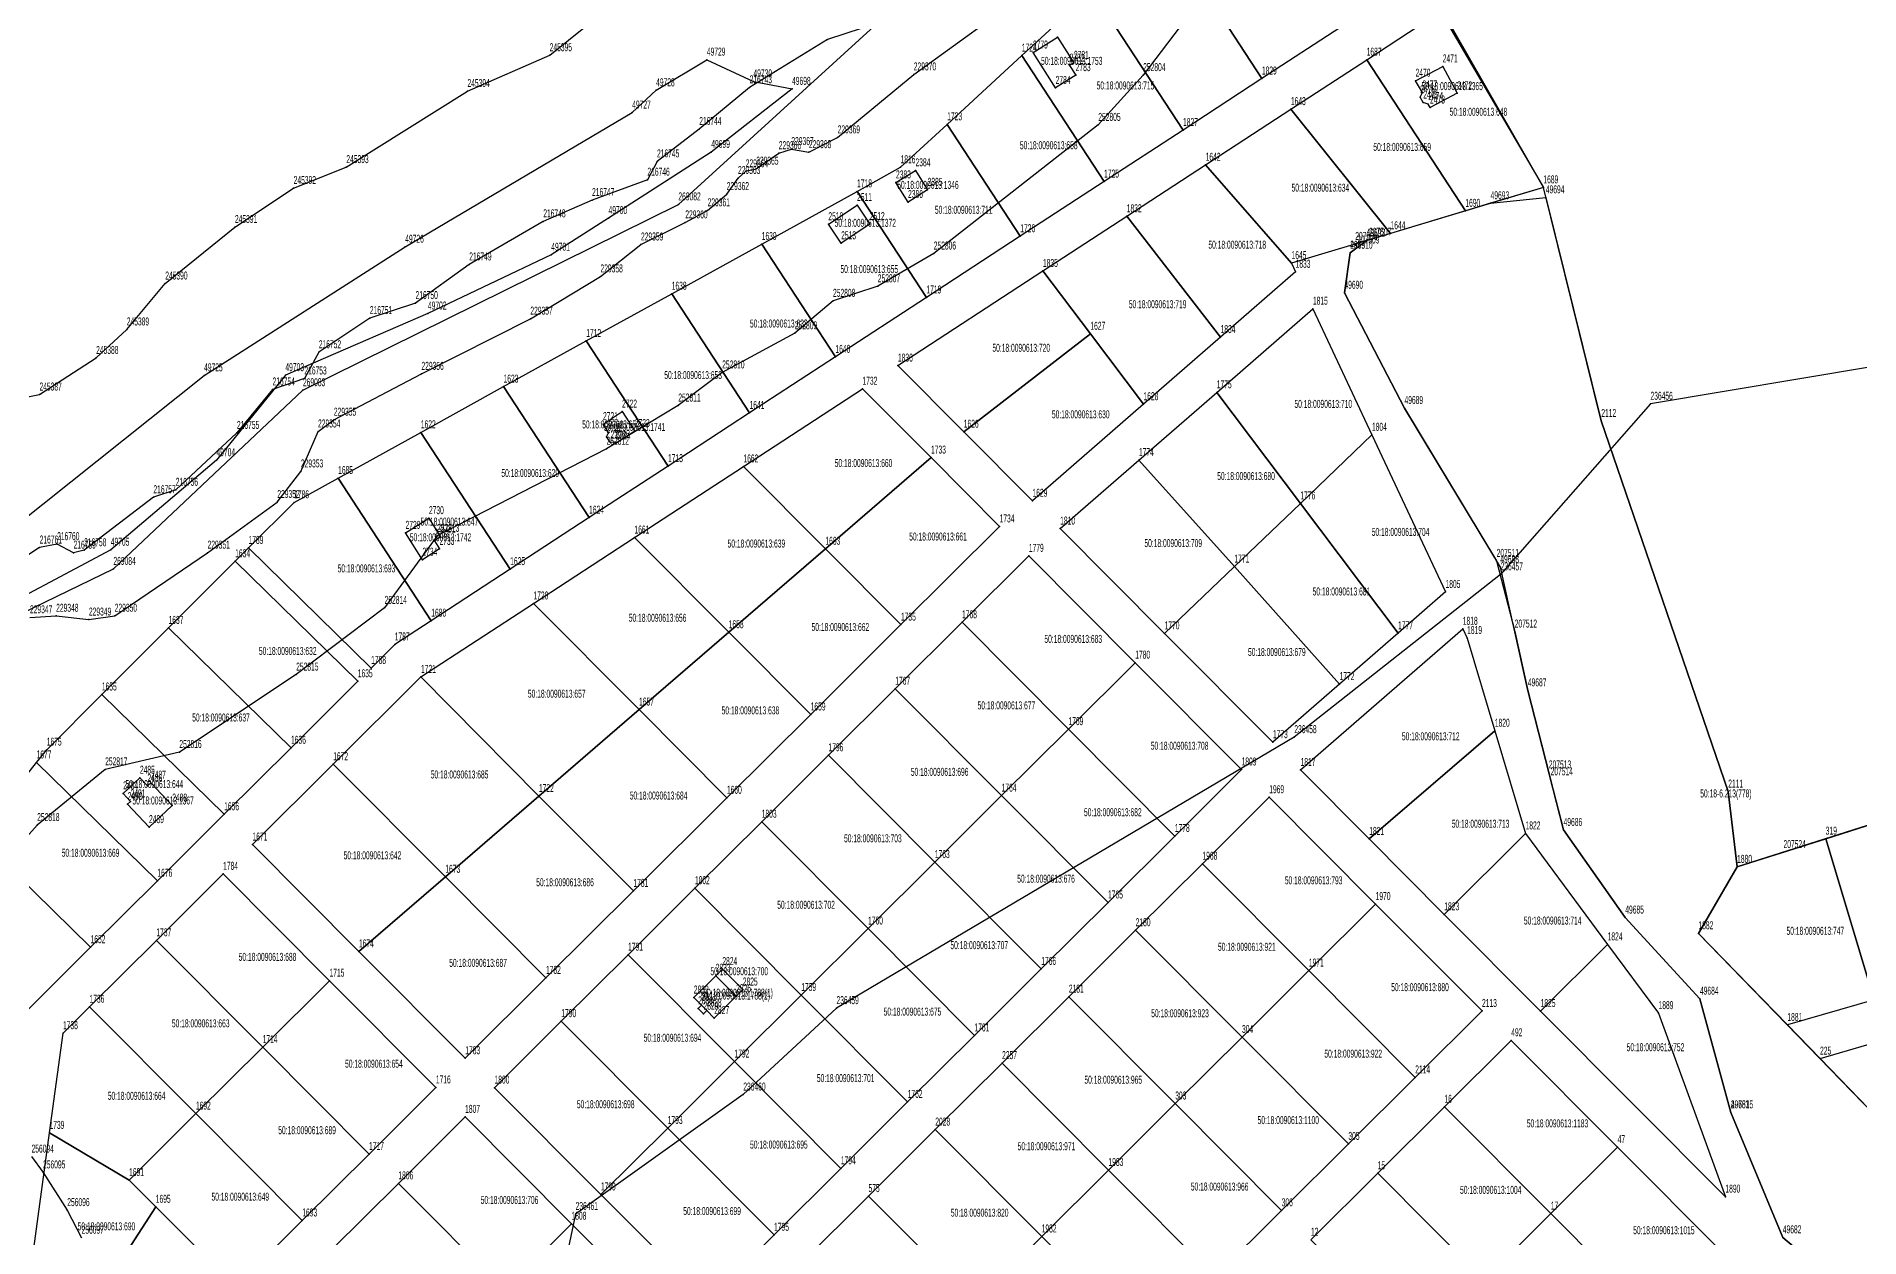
# Model space of a CAD drawing. Extents: x 1277570 to 1279623, y 422293 to 424918.
# Drawn here: x 1277890.3 to 1278373.9, y 424224.6 to 424543.3 of the extents above; entities that cross this region are included whole.
import ezdxf

# ---------------------------------------------------------------- set-up
doc = ezdxf.new("R2010")
doc.units = 0
doc.layers.get('0').update_dxf_attribs({"linetype": 'CONTINUOUS'})

msp = doc.modelspace()

# ---------------------------------------------------------------- linework, layer by layer
at = {"color": 7, "linetype": 'CONTINUOUS'}
for points in [[(1278377.630002, 424455.709999), (1278318.460001, 424445.800002), (1278278.7, 424400.540001), (1278223.980001, 424357.34), (1278102.529999, 424285.44), (1278077.809999, 424262.510001), (1278033.329999, 424230.829999), (1278019.049999, 424163.689998), (1277988.800002, 424105.67), (1277948.47, 424055.79), (1277885.839999, 424010.359999), (1277832.899998, 423988.38), (1277764.310002, 423972.239999), (1277691.700002, 423963.630002), (1277584.91, 423930.579999), (1277652.3, 424887.12)], [(1277756.040001, 423821.06), (1277827.020002, 423909.56), (1277848.929999, 423991.06), (1277846.3, 424058.550001), (1277810.369998, 424126.900001), (1277791.969998, 424121.640001), (1277779.699998, 424198.759999), (1277808.620002, 424251.340002), (1277824.05, 424331.599999), (1277850.389998, 424372.780001), (1277910.719998, 424401.980002), (1277960.999999, 424449.389999), (1278060.589998, 424498.700002), (1278152.519999, 424582.489999), (1278210.87, 424651.840002), (1278316.900001, 424668.479999), (1278486.910001, 424671.120001), (1278649.04, 424609.770001), (1278700.739999, 424613.279998), (1278794.51, 424606.269998), (1278862.869998, 424539.660002), (1278956.639999, 424520.380002)], [(1278234.729998, 424599.820001), (1278290.05, 424503.210001), (1278276.05, 424498.999999), (1278269.349999, 424496.990001), (1278249.5, 424491.03), (1278243.799999, 424489.31), (1278243.120001, 424489.110001), (1278240.139999, 424488.209999), (1278240.650002, 424487.249999), (1278238.820002, 424485.869999), (1278238.810001, 424485.86), (1278237.279998, 424475.249998), (1278253.209998, 424444.680002), (1278277.650002, 424404.1), (1278282.449999, 424385.359999), (1278285.93, 424369.760001), (1278291.499999, 424347.990001), (1278291.969999, 424346.150002), (1278295.410002, 424332.719999), (1278311.780001, 424309.469999), (1278331.589998, 424287.949999), (1278339.77, 424257.789999), (1278353.559998, 424224.629998), (1278368.209998, 424212.210001)], [(1277880.390002, 424446.19), (1277891.110002, 424448.25), (1277906.139998, 424457.959999), (1277914.270002, 424465.520001), (1277924.469999, 424477.700001), (1277942.949998, 424492.699999), (1277958.529999, 424503.05), (1277972.500002, 424508.59), (1278004.640002, 424528.780001), (1278026.449999, 424538.280002), (1278056.24, 424562.310002)], [(1278206.619998, 424562.969999), (1278183.890002, 424533.000002), (1278171.980001, 424519.790001), (1278128.330002, 424485.660001), (1278113.480001, 424476.979998), (1278101.609998, 424473.110002), (1278091.490001, 424464.5), (1278072.209998, 424454.110001), (1278060.570002, 424445.329999), (1278041.539998, 424433.859998), (1277996.560001, 424410.75), (1277982.660002, 424391.64), (1277959.200001, 424373.939999), (1277928.209998, 424353.410002), (1277908.529999, 424348.799999), (1277890.499999, 424334.01), (1277884.829999, 424327.619999)], [(1277874.739998, 424330.919998), (1277890.34, 424350.629998), (1277893.039998, 424354.030001), (1277907.660001, 424368.66), (1277925.350002, 424386.329998), (1277943.029998, 424404.01), (1277946.56, 424407.55), (1277958.660001, 424419.65), (1277970.329999, 424426.100002), (1277992.270002, 424438.23), (1278014.21, 424450.349999), (1278036.149998, 424462.469998), (1278058.820001, 424474.999998), (1278082.7, 424488.199999), (1278107.990002, 424502.170001), (1278119.530002, 424508.550002), (1278131.900002, 424519.950002), (1278151.699999, 424538.179998), (1278170.350002, 424555.349999)], [(1277888.59, 424389.14), (1277895.529999, 424389.550001), (1277904.219998, 424388.54), (1277911.070002, 424389.560001), (1277935.690002, 424406.300002), (1277954.199998, 424419.74), (1277960.46, 424427.850001), (1277964.999998, 424438.450002), (1277969.200002, 424441.570002), (1277992.430001, 424453.739998), (1278021.319998, 424468.380001), (1278039.93, 424479.590002), (1278050.670001, 424488.060002), (1278062.419998, 424493.929998), (1278068.340001, 424497.119998), (1278073.399998, 424501.439998), (1278076.410002, 424505.710001), (1278078.459999, 424507.489998), (1278081.23, 424508.179998), (1278087.229998, 424512.29), (1278090.56, 424513.380002), (1278095.209999, 424512.56), (1278102.84, 424516.479998), (1278123.039999, 424533.190001), (1278144.060001, 424548.43)], [(1277888.59, 424389.14), (1277895.529999, 424389.550001), (1277904.219998, 424388.54), (1277911.070002, 424389.560001), (1277935.690002, 424406.300002), (1277954.199998, 424419.74), (1277960.46, 424427.850001), (1277964.999998, 424438.450002), (1277969.200002, 424441.570002), (1277992.430001, 424453.739998), (1278021.319998, 424468.380001), (1278039.93, 424479.590002), (1278050.670001, 424488.060002), (1278062.419998, 424493.929998), (1278068.340001, 424497.119998), (1278073.399998, 424501.439998), (1278076.410002, 424505.710001), (1278078.459999, 424507.489998), (1278081.23, 424508.179998), (1278087.229998, 424512.29), (1278090.56, 424513.380002), (1278095.209999, 424512.56), (1278102.84, 424516.479998), (1278123.039999, 424533.190001), (1278144.060001, 424548.43)], [(1278109.309999, 424545.470001), (1278100.159999, 424542.440001), (1278079.49, 424529.76), (1278066.11, 424518.709999), (1278054.919998, 424510.110001), (1278052.38, 424505.260002), (1278037.690002, 424499.869999), (1278024.750001, 424494.200002), (1278005.109998, 424482.769998), (1277990.86, 424472.510002), (1277978.739998, 424468.530002), (1277965.209999, 424459.470001), (1277961.38, 424452.509999), (1277952.929998, 424449.589998), (1277943.480002, 424438.069999), (1277927.250001, 424422.969998), (1277921.329998, 424421.000002), (1277902.939998, 424406.94), (1277900.14, 424406.300002), (1277895.789998, 424408.550002), (1277891.149999, 424407.659999), (1277884.089999, 424403.089998)], [(1278109.309999, 424545.470001), (1278100.159999, 424542.440001), (1278079.49, 424529.76), (1278066.11, 424518.709999), (1278054.919998, 424510.110001), (1278052.38, 424505.260002), (1278037.690002, 424499.869999), (1278024.750001, 424494.200002), (1278005.109998, 424482.769998), (1277990.86, 424472.510002), (1277978.739998, 424468.530002), (1277965.209999, 424459.470001), (1277961.38, 424452.509999), (1277952.929998, 424449.589998), (1277943.480002, 424438.069999), (1277927.250001, 424422.969998), (1277921.329998, 424421.000002), (1277902.939998, 424406.94), (1277900.14, 424406.300002), (1277895.789998, 424408.550002), (1277891.149999, 424407.659999), (1277884.089999, 424403.089998)], [(1277856.519998, 424390.940001), (1277934.770002, 424453.340001), (1277988.130001, 424487.460002), (1278048.339999, 424523.070002), (1278054.68, 424528.989999), (1278068.14, 424537.11), (1278080.5, 424531.349998), (1278090.74, 424529.349999), (1278069.32, 424512.610002), (1278042.060001, 424495.080001), (1278026.870001, 424485.34), (1277994.15, 424469.740002), (1277956.34, 424453.389998), (1277938.060001, 424430.819999), (1277910.03, 424407.059998), (1277873.410001, 424387.58)], [(1278375.950001, 424210.009998), (1278368.219999, 424212.200002), (1278353.559998, 424224.629998), (1278339.77, 424257.799999), (1278331.589998, 424287.949999), (1278311.780001, 424309.469999), (1278295.410002, 424332.719999), (1278285.93, 424369.760001), (1278278.630001, 424402.479998), (1278253.209998, 424444.680002), (1278237.279998, 424475.249998), (1278238.810001, 424485.86), (1278243.120001, 424489.110001), (1278276.05, 424498.999999), (1278290.7, 424500.569999), (1278305.419999, 424441.240001), (1278339.080002, 424342.91), (1278341.440001, 424322.930001), (1278331.180001, 424305.290001), (1278401.03, 424233.300001)], [(1278381.319999, 424253.62), (1278363.439998, 424272.049999), (1278354.769999, 424280.979998), (1278331.180001, 424305.290001), (1278341.440001, 424322.930001), (1278353.749998, 424326.849999), (1278436.419998, 424353.160002)], [(1277889.000002, 424246.049998), (1277892.049999, 424241.850001), (1277898.48, 424231.85), (1277902.280002, 424224.51)]]:
    msp.add_lwpolyline(points, dxfattribs=at)
for points in [[(1278217.310002, 424630.240002), (1278459.419999, 424646.09), (1278495.090002, 424652.710002), (1278557.289999, 424634.169999), (1278569.179999, 424579.909998), (1278540.079999, 424569), (1278495.13, 424567.680001), (1278489.159999, 424516.739998), (1278565.220002, 424487.300001), (1278646.220001, 424419.919999), (1278341.440001, 424322.930001), (1278339.080002, 424342.91), (1278305.419999, 424441.240001), (1278290.05, 424503.210001)], [(1278199.97, 424582.64), (1278209.22, 424587.269998), (1278236.32, 424545.759999), (1278215.380001, 424532.099999), (1278188.99, 424572.53)], [(1278170.350002, 424555.349999), (1278188.99, 424572.520001), (1278215.380001, 424532.099999), (1278194.449999, 424518.43)], [(1278151.699999, 424538.179998), (1278170.350002, 424555.349999), (1278194.449999, 424518.43), (1278173.52, 424504.760001)], [(1278243.169999, 424537.1), (1278262.800001, 424549.919999), (1278290.05, 424503.210001), (1278269.349999, 424496.990001)], [(1278154.66, 424538.990001), (1278161.119998, 424543.120002), (1278165.519999, 424536.249999), (1278164.380001, 424535.520001), (1278165.989999, 424533.000002), (1278160.669999, 424529.599999)], [(1278131.900002, 424519.950002), (1278151.699999, 424538.179998), (1278173.52, 424504.760001), (1278151.290001, 424490.26)], [(1278223.070001, 424523.979999), (1278243.169999, 424537.1), (1278269.349999, 424496.990001), (1278249.5, 424491.03)], [(1278256.139998, 424531.519998), (1278263.350001, 424535.309999), (1278267.210002, 424528.180001), (1278259.989998, 424524.4), (1278259.500001, 424525.320002), (1278258.19, 424525.719999), (1278257.37, 424527.120002), (1278257.950001, 424528.420002)], [(1278200.460002, 424509.219998), (1278223.070001, 424523.979999), (1278249.5, 424491.03), (1278223.240001, 424483.130002)], [(1278119.530002, 424508.550002), (1278131.900002, 424519.950002), (1278151.290001, 424490.26), (1278126.390001, 424474.000001), (1278107.990002, 424502.170001)], [(1278179.529999, 424495.549999), (1278200.460002, 424509.219998), (1278223.240001, 424483.130002), (1278224.32, 424480.820001), (1278204.419998, 424463.489999)], [(1278118.31, 424504.529999), (1278123.489998, 424507.739999), (1278126.709999, 424502.559998), (1278121.520001, 424499.34)], [(1278082.7, 424488.199999), (1278107.990002, 424502.170001), (1278126.390001, 424474.000001), (1278102.249998, 424458.250002)], [(1278100.380001, 424493.440001), (1278107.980001, 424498.540001), (1278111.370001, 424493.489998), (1278103.770001, 424488.389998)], [(1278157.3, 424481.039998), (1278179.529999, 424495.549999), (1278204.419998, 424463.489999), (1278183.970001, 424445.689999), (1278169.880002, 424464.359998)], [(1278058.820001, 424474.999998), (1278082.7, 424488.199999), (1278102.249998, 424458.250002), (1278079.469999, 424443.369998)], [(1278118.829999, 424455.930001), (1278157.3, 424481.039998), (1278169.880002, 424464.359998), (1278136.290002, 424438.390001)], [(1278036.149998, 424462.469998), (1278058.820001, 424474.999998), (1278079.469999, 424443.369998), (1278057.839998, 424429.25)], [(1278203.409998, 424448.840001), (1278228.91, 424471.030002), (1278244.580001, 424437.569998), (1278225.579999, 424419.370001)], [(1278014.21, 424450.349999), (1278036.149998, 424462.469998), (1278057.839998, 424429.25), (1278036.899999, 424415.59)], [(1278136.290002, 424438.390001), (1278169.880002, 424464.359998), (1278183.970001, 424445.689999), (1278154.529998, 424420.070001)], [(1277992.270002, 424438.23), (1278014.21, 424450.349999), (1278036.899999, 424415.59), (1278015.970001, 424401.920001)], [(1278077.850001, 424429.169999), (1278109.42, 424449.790001), (1278127.609998, 424431.519998), (1278099.589998, 424407.329998)], [(1278182.75, 424430.860001), (1278203.409998, 424448.840001), (1278225.579999, 424419.370001), (1278208.070002, 424402.590002)], [(1278040.600001, 424440.409999), (1278045.659998, 424443.720002), (1278049.020001, 424438.58), (1278043.96, 424435.270001), (1278043.749998, 424435.600002), (1278042.569999, 424435.520002), (1278041.539998, 424437.080002), (1278042.089998, 424438.130001)], [(1277970.329999, 424426.100002), (1277992.270002, 424438.23), (1278015.970001, 424401.920001), (1277995.039998, 424388.250001)], [(1278225.579999, 424419.370001), (1278244.580001, 424437.569998), (1278264.090002, 424395.870001), (1278251.51, 424384.919999)], [(1278099.589998, 424407.329998), (1278127.609998, 424431.519998), (1278145.800001, 424413.25), (1278119.630002, 424387.200002)], [(1278048.940002, 424410.31), (1278077.850001, 424429.169999), (1278099.589998, 424407.329998), (1278073.940002, 424385.189999)], [(1278161.869999, 424412.689998), (1278182.75, 424430.860001), (1278208.070002, 424402.590002), (1278189.570002, 424384.870002)], [(1277958.660001, 424419.65), (1277970.329999, 424426.100002), (1277995.039998, 424388.250001), (1277985.349999, 424381.930002), (1277979.090002, 424375.699998), (1277946.56, 424407.55)], [(1278208.070002, 424402.590002), (1278225.579999, 424419.370001), (1278251.51, 424384.919999), (1278235.990002, 424371.42)], [(1277988.21, 424411.539999), (1277994.419999, 424415.449998), (1277997.519999, 424410.529998), (1277995.850002, 424409.469999), (1277997.220002, 424407.29), (1277992.69, 424404.43)], [(1278022.139998, 424392.809998), (1278048.940002, 424410.31), (1278073.940002, 424385.189999), (1278050.159998, 424364.660001)], [(1278073.940002, 424385.189999), (1278099.589998, 424407.329998), (1278119.630002, 424387.200002), (1278095.679999, 424363.360001)], [(1277943.029998, 424404.01), (1277975.539998, 424372.170002), (1277957.830001, 424354.530002), (1277925.350002, 424386.329998)], [(1278135.839998, 424387.820001), (1278153.56, 424405.450001), (1278181.780001, 424377.110001), (1278164.059999, 424359.470002)], [(1278189.570002, 424384.870002), (1278208.070002, 424402.590002), (1278235.990002, 424371.42), (1278218.300001, 424356.010002)], [(1277992.309999, 424373.339999), (1278022.139998, 424392.809998), (1278050.159998, 424364.660001), (1278023.599998, 424341.719999)], [(1278118.12, 424370.180002), (1278135.839998, 424387.820001), (1278164.059999, 424359.470002), (1278146.340001, 424341.830002)], [(1277907.660001, 424368.66), (1277925.350002, 424386.329998), (1277957.830001, 424354.530002), (1277940.109998, 424336.889998)], [(1278050.159998, 424364.660001), (1278073.940002, 424385.189999), (1278095.679999, 424363.360001), (1278073.470001, 424341.250001)], [(1278225.640002, 424348.639998), (1278268.670002, 424386.090001), (1278269.82, 424383.639998), (1278277.170001, 424359.050001), (1278243.860002, 424330.340002)], [(1277969.029998, 424350.16), (1277992.309999, 424373.339999), (1278023.599998, 424341.719999), (1277998.770002, 424320.289998)], [(1278164.059999, 424359.470002), (1278181.780001, 424377.110001), (1278209.999998, 424348.760001), (1278192.28, 424331.120002)], [(1277893.039998, 424354.030001), (1277907.660001, 424368.66), (1277940.109998, 424336.889998), (1277922.39, 424319.249999), (1277890.34, 424350.629998)], [(1278100.400002, 424352.539998), (1278118.12, 424370.180002), (1278146.340001, 424341.830002), (1278128.619998, 424324.189998)], [(1278023.599998, 424341.719999), (1278050.159998, 424364.660001), (1278073.470001, 424341.250001), (1278048.660001, 424316.55)], [(1278146.340001, 424341.830002), (1278164.059999, 424359.470002), (1278192.28, 424331.120002), (1278174.560002, 424313.480002)], [(1278243.860002, 424330.340002), (1278277.170001, 424359.050001), (1278285.320001, 424331.789998), (1278263.769999, 424310.33)], [(1277890.34, 424350.629998), (1277922.39, 424319.249999), (1277904.669998, 424301.609999), (1277874.739998, 424330.919998)], [(1277947.619998, 424328.839999), (1277969.029998, 424350.16), (1277998.770002, 424320.289998), (1277975.84, 424300.499998)], [(1278082.69, 424334.899998), (1278100.400002, 424352.539998), (1278128.619998, 424324.189998), (1278110.910001, 424306.559998)], [(1277913.31, 424342.440002), (1277917.750002, 424346.580002), (1277919.740001, 424344.399999), (1277920.680002, 424345.259999), (1277926.32, 424339.18), (1277920.159999, 424333.470001), (1277914.489999, 424339.580002), (1277915.270002, 424340.31)], [(1277998.770002, 424320.289998), (1278023.599998, 424341.719999), (1278048.660001, 424316.55), (1278025.47, 424293.47)], [(1278128.619998, 424324.189998), (1278146.340001, 424341.830002), (1278174.560002, 424313.480002), (1278156.85, 424295.850002)], [(1278199.61, 424323.759998), (1278217.329998, 424341.400002), (1278245.549999, 424313.050002), (1278227.830001, 424295.409998)], [(1278064.970002, 424317.269998), (1278082.69, 424334.899998), (1278110.910001, 424306.559998), (1278093.189998, 424288.919998)], [(1278364.95, 424330.409998), (1278388.770001, 424337.989999), (1278401.84, 424294.68), (1278377.829999, 424287.689999)], [(1277874.739998, 424330.919998), (1277904.669998, 424301.609999), (1277886.95, 424283.97), (1277852.820001, 424303.23)], [(1278263.769999, 424310.33), (1278285.320001, 424331.789998), (1278307.100001, 424302.360001), (1278289.32, 424284.669999)], [(1278341.440001, 424322.930001), (1278364.95, 424330.409998), (1278377.829999, 424287.689999), (1278354.769999, 424280.979998), (1278331.180001, 424305.290001)], [(1277922.11, 424303.439998), (1277939.820002, 424321.079998), (1277968.039999, 424292.729998), (1277950.320001, 424275.099998)], [(1277975.84, 424300.499998), (1277998.770002, 424320.289998), (1278025.47, 424293.47), (1278004.060001, 424272.149998)], [(1278110.910001, 424306.559998), (1278128.619998, 424324.189998), (1278156.85, 424295.850002), (1278139.130002, 424278.209998)], [(1278181.889998, 424306.119998), (1278199.61, 424323.759998), (1278227.830001, 424295.409998), (1278210.109999, 424277.779998)], [(1278047.25, 424299.629999), (1278064.970002, 424317.269998), (1278093.189998, 424288.919998), (1278075.470001, 424271.279999)], [(1278227.830001, 424295.409998), (1278245.549999, 424313.050002), (1278273.77, 424284.700002), (1278256.049998, 424267.059998)], [(1278093.189998, 424288.919998), (1278110.910001, 424306.559998), (1278139.130002, 424278.209998), (1278121.41, 424260.569998)], [(1278164.17, 424288.489998), (1278181.889998, 424306.119998), (1278210.109999, 424277.779998), (1278192.390001, 424260.139998)], [(1277904.380002, 424285.809998), (1277922.11, 424303.439998), (1277950.320001, 424275.099998), (1277932.609999, 424257.459998)], [(1278289.32, 424284.669999), (1278307.100001, 424302.360001), (1278320.599998, 424284.120001), (1278338.340002, 424235.429998)], [(1278029.530002, 424281.989999), (1278047.25, 424299.629999), (1278075.470001, 424271.279999), (1278057.759999, 424253.639999)], [(1277950.320001, 424275.099998), (1277968.039999, 424292.729998), (1277996.26, 424264.390002), (1277978.540002, 424246.749998)], [(1278072.25, 424295.81), (1278077.680001, 424290.379999), (1278075.92, 424288.62), (1278070.119999, 424282.810002), (1278068.109999, 424284.82), (1278067.260002, 424283.979999), (1278065.85, 424285.390002), (1278066.690001, 424286.229999), (1278064.680001, 424288.250002), (1278070.479998, 424294.050001)], [(1278075.92, 424288.62), (1278070.119999, 424282.810002), (1278068.109999, 424284.82), (1278066.690001, 424286.229999), (1278064.680001, 424288.250002), (1278070.479998, 424294.050001)], [(1278210.109999, 424277.779998), (1278227.830001, 424295.409998), (1278256.049998, 424267.059998), (1278238.33, 424249.419998)], [(1278075.470001, 424271.279999), (1278093.189998, 424288.919998), (1278121.41, 424260.569998), (1278103.690002, 424242.929999)], [(1278146.459998, 424270.849999), (1278164.17, 424288.489998), (1278192.390001, 424260.139998), (1278174.679999, 424242.499999)], [(1277897.349998, 424278.799999), (1277904.380002, 424285.809998), (1277932.609999, 424257.459998), (1277914.890001, 424239.819999), (1277893.760002, 424252.339999)], [(1278029.530002, 424281.989999), (1278057.759999, 424253.639999), (1278040.040001, 424236.009999), (1278011.82, 424264.35)], [(1278363.439998, 424272.049999), (1278401.220001, 424283.150002), (1278411.65, 424248.580002), (1278391.810002, 424242.810001)], [(1278192.390001, 424260.139998), (1278210.109999, 424277.779998), (1278238.33, 424249.419998), (1278220.619998, 424231.789998)], [(1278263.810001, 424259.269999), (1278281.529999, 424276.909998), (1278309.75, 424248.559998), (1278292.029998, 424230.919999)], [(1277932.609999, 424257.459998), (1277950.320001, 424275.099998), (1277978.540002, 424246.749998), (1277960.83, 424229.109998)], [(1278057.759999, 424253.639999), (1278075.470001, 424271.279999), (1278103.690002, 424242.929999), (1278085.98, 424225.299999)], [(1278128.74, 424253.209999), (1278146.459998, 424270.849999), (1278174.679999, 424242.499999), (1278156.960001, 424224.859999)], [(1277914.890001, 424239.819999), (1277932.609999, 424257.459998), (1277960.83, 424229.109998), (1277943.110002, 424211.469999), (1277921.950001, 424232.729999)], [(1278174.679999, 424242.499999), (1278192.390001, 424260.139998), (1278220.619998, 424231.789998), (1278202.9, 424214.149999)], [(1278246.089999, 424241.629999), (1278263.810001, 424259.269999), (1278292.029998, 424230.919999), (1278274.32, 424213.279999)], [(1277893.760002, 424252.339999), (1277914.890001, 424239.819999), (1277921.950001, 424232.729999), (1277900.68, 424199.719999), (1277888.209999, 424211.28)], [(1277986.310001, 424238.949999), (1278004.019999, 424256.589999), (1278032.24, 424228.239999), (1278014.529998, 424210.599999)], [(1278040.040001, 424236.009999), (1278057.759999, 424253.639999), (1278085.98, 424225.299999), (1278068.260002, 424207.659999)], [(1278111.020002, 424235.57), (1278128.74, 424253.209999), (1278156.960001, 424224.859999), (1278139.239998, 424207.22)], [(1278292.029998, 424230.919999), (1278309.75, 424248.559998), (1278337.970001, 424220.209998), (1278320.249999, 424202.569999)], [(1277968.589999, 424221.31), (1277986.310001, 424238.949999), (1278014.529998, 424210.599999), (1277996.81, 424192.969999)], [(1278156.960001, 424224.859999), (1278174.679999, 424242.499999), (1278202.9, 424214.149999), (1278185.180002, 424196.509999)], [(1278228.380001, 424223.99), (1278246.089999, 424241.629999), (1278274.32, 424213.279999), (1278256.590002, 424195.649999)], [(1278103.809998, 424171.95), (1278075.590002, 424200.290001), (1278093.299999, 424217.93), (1278111.020002, 424235.57), (1278139.239998, 424207.22), (1278121.530001, 424189.58)], [(1277921.950001, 424232.729999), (1277943.110002, 424211.469999), (1277916.53, 424185.019999), (1277900.68, 424199.719999)], [(1278014.529998, 424210.599999), (1278032.24, 424228.239999), (1278060.460001, 424199.889999), (1278042.749999, 424182.259999)], [(1278274.32, 424213.279999), (1278292.029998, 424230.919999), (1278320.249999, 424202.569999), (1278302.540002, 424184.939999)], [(1278139.239998, 424207.22), (1278156.960001, 424224.859999), (1278185.180002, 424196.509999), (1278167.46, 424178.87)]]:
    msp.add_lwpolyline(points, close=True, dxfattribs=at)
at = {"color": 7}
for p in [(1278161.119998, 424543.120002), (1278026.449999, 424538.280002), (1278100.159999, 424542.440001), (1278151.699999, 424538.179998), (1278154.66, 424538.990001), (1278068.14, 424537.11), (1278123.039999, 424533.190001), (1278164.380001, 424535.520001), (1278165.519999, 424536.249999), (1278165.989999, 424533.000002), (1278183.890002, 424533.000002), (1278243.169999, 424537.1), (1278263.350001, 424535.309999), (1278004.640002, 424528.780001), (1278054.68, 424528.989999), (1278079.49, 424529.76), (1278080.5, 424531.349998), (1278090.74, 424529.349999), (1278160.669999, 424529.599999), (1278215.380001, 424532.099999), (1278256.139998, 424531.519998), (1278257.950001, 424528.420002), (1278267.210002, 424528.180001), (1278223.070001, 424523.979999), (1278257.37, 424527.120002), (1278258.19, 424525.719999), (1278259.500001, 424525.320002), (1278259.989998, 424524.4), (1278048.339999, 424523.070002), (1278066.11, 424518.709999), (1278131.900002, 424519.950002), (1278171.980001, 424519.790001), (1278194.449999, 424518.43), (1278102.84, 424516.479998), (1278054.919998, 424510.110001), (1278069.32, 424512.610002), (1278087.229998, 424512.29), (1278090.56, 424513.380002), (1278095.209999, 424512.56), (1278200.460002, 424509.219998), (1277972.500002, 424508.59), (1278052.38, 424505.260002), (1278076.410002, 424505.710001), (1278078.459999, 424507.489998), (1278081.23, 424508.179998), (1278118.31, 424504.529999), (1278119.530002, 424508.550002), (1278123.489998, 424507.739999), (1278173.52, 424504.760001), (1277958.529999, 424503.05), (1278037.690002, 424499.869999), (1278073.399998, 424501.439998), (1278107.990002, 424502.170001), (1278121.520001, 424499.34), (1278126.709999, 424502.559998), (1278276.05, 424498.999999), (1278290.05, 424503.210001), (1278290.7, 424500.569999), (1278024.750001, 424494.200002), (1278042.060001, 424495.080001), (1278060.589998, 424498.700002), (1278068.340001, 424497.119998), (1278107.980001, 424498.540001), (1278179.529999, 424495.549999), (1278269.349999, 424496.990001), (1277942.949998, 424492.699999), (1278062.419998, 424493.929998), (1278100.380001, 424493.440001), (1278111.370001, 424493.489998), (1278151.290001, 424490.26), (1278243.799999, 424489.31), (1278249.5, 424491.03), (1277988.130001, 424487.460002), (1278026.870001, 424485.34), (1278050.670001, 424488.060002), (1278082.7, 424488.199999), (1278103.770001, 424488.389998), (1278128.330002, 424485.660001), (1278238.810001, 424485.86), (1278238.820002, 424485.869999), (1278240.139999, 424488.209999), (1278240.650002, 424487.249999), (1278243.120001, 424489.110001), (1278005.109998, 424482.769998), (1278157.3, 424481.039998), (1278223.240001, 424483.130002), (1278224.32, 424480.820001), (1277924.469999, 424477.700001), (1278039.93, 424479.590002), (1278058.820001, 424474.999998), (1278113.480001, 424476.979998), (1278237.279998, 424475.249998), (1277990.86, 424472.510002), (1278101.609998, 424473.110002), (1278126.390001, 424474.000001), (1278228.91, 424471.030002), (1277914.270002, 424465.520001), (1277978.739998, 424468.530002), (1277994.15, 424469.740002), (1278021.319998, 424468.380001), (1278036.149998, 424462.469998), (1278091.490001, 424464.5), (1278169.880002, 424464.359998), (1278204.419998, 424463.489999), (1277906.139998, 424457.959999), (1277965.209999, 424459.470001), (1278102.249998, 424458.250002), (1278118.829999, 424455.930001), (1277934.770002, 424453.340001), (1277956.34, 424453.389998), (1277961.38, 424452.509999), (1277992.430001, 424453.739998), (1278072.209998, 424454.110001), (1277891.110002, 424448.25), (1277952.929998, 424449.589998), (1277960.999999, 424449.389999), (1278014.21, 424450.349999), (1278109.42, 424449.790001), (1278203.409998, 424448.840001), (1278318.460001, 424445.800002), (1277969.200002, 424441.570002), (1278045.659998, 424443.720002), (1278060.570002, 424445.329999), (1278079.469999, 424443.369998), (1278183.970001, 424445.689999), (1278253.209998, 424444.680002), (1278305.419999, 424441.240001), (1277943.480002, 424438.069999), (1277964.999998, 424438.450002), (1277992.270002, 424438.23), (1278040.600001, 424440.409999), (1278041.539998, 424437.080002), (1278042.089998, 424438.130001), (1278049.020001, 424438.58), (1278136.290002, 424438.390001), (1278244.580001, 424437.569998), (1278041.539998, 424433.859998), (1278042.569999, 424435.520002), (1278043.749998, 424435.600002), (1278043.96, 424435.270001), (1278127.609998, 424431.519998), (1277938.060001, 424430.819999), (1277960.46, 424427.850001), (1278057.839998, 424429.25), (1278077.850001, 424429.169999), (1278182.75, 424430.860001), (1277927.250001, 424422.969998), (1277970.329999, 424426.100002), (1277921.329998, 424421.000002), (1277954.199998, 424419.74), (1277958.660001, 424419.65), (1278154.529998, 424420.070001), (1278225.579999, 424419.370001), (1277994.419999, 424415.449998), (1278036.899999, 424415.59), (1278145.800001, 424413.25), (1278161.869999, 424412.689998), (1277891.149999, 424407.659999), (1277895.789998, 424408.550002), (1277946.56, 424407.55), (1277988.21, 424411.539999), (1277995.850002, 424409.469999), (1277996.560001, 424410.75), (1277997.220002, 424407.29), (1277997.519999, 424410.529998), (1278048.940002, 424410.31), (1278099.589998, 424407.329998), (1277900.14, 424406.300002), (1277902.939998, 424406.94), (1277910.03, 424407.059998), (1277935.690002, 424406.300002), (1277943.029998, 424404.01), (1277992.69, 424404.43), (1278153.56, 424405.450001), (1278208.070002, 424402.590002), (1278277.650002, 424404.1), (1278278.630001, 424402.479998), (1277910.719998, 424401.980002), (1278015.970001, 424401.920001), (1278278.7, 424400.540001), (1278022.139998, 424392.809998), (1278264.090002, 424395.870001), (1277895.529999, 424389.550001), (1277904.219998, 424388.54), (1277911.070002, 424389.560001), (1277982.660002, 424391.64), (1277995.039998, 424388.250001), (1278135.839998, 424387.820001), (1277925.350002, 424386.329998), (1278073.940002, 424385.189999), (1278119.630002, 424387.200002), (1278189.570002, 424384.870002), (1278251.51, 424384.919999), (1278268.670002, 424386.090001), (1278269.82, 424383.639998), (1278282.449999, 424385.359999), (1277985.349999, 424381.930002), (1277959.200001, 424373.939999), (1277979.090002, 424375.699998), (1277992.309999, 424373.339999), (1278181.780001, 424377.110001), (1277907.660001, 424368.66), (1277975.539998, 424372.170002), (1278118.12, 424370.180002), (1278235.990002, 424371.42), (1278285.93, 424369.760001), (1278050.159998, 424364.660001), (1278095.679999, 424363.360001), (1278164.059999, 424359.470002), (1278277.170001, 424359.050001), (1277893.039998, 424354.030001), (1277957.830001, 424354.530002), (1278218.300001, 424356.010002), (1278223.980001, 424357.34), (1277890.34, 424350.629998), (1277928.209998, 424353.410002), (1277969.029998, 424350.16), (1278100.400002, 424352.539998), (1277908.529999, 424348.799999), (1277917.750002, 424346.580002), (1277919.740001, 424344.399999), (1277920.680002, 424345.259999), (1278209.999998, 424348.760001), (1278225.640002, 424348.639998), (1278291.499999, 424347.990001), (1278291.969999, 424346.150002), (1277913.31, 424342.440002), (1277914.489999, 424339.580002), (1277915.270002, 424340.31), (1278023.599998, 424341.719999), (1278073.470001, 424341.250001), (1278146.340001, 424341.830002), (1278217.329998, 424341.400002), (1278339.080002, 424342.91), (1277926.32, 424339.18), (1277940.109998, 424336.889998), (1278082.69, 424334.899998), (1277890.499999, 424334.01), (1277920.159999, 424333.470001), (1278192.28, 424331.120002), (1278243.860002, 424330.340002), (1278285.320001, 424331.789998), (1278295.410002, 424332.719999), (1278364.95, 424330.409998), (1277947.619998, 424328.839999), (1278353.749998, 424326.849999), (1277939.820002, 424321.079998), (1277998.770002, 424320.289998), (1278128.619998, 424324.189998), (1278199.61, 424323.759998), (1278341.440001, 424322.930001), (1277922.39, 424319.249999), (1278048.660001, 424316.55), (1278064.970002, 424317.269998), (1278174.560002, 424313.480002), (1278245.549999, 424313.050002), (1278110.910001, 424306.559998), (1278181.889998, 424306.119998), (1278263.769999, 424310.33), (1278311.780001, 424309.469999), (1277904.669998, 424301.609999), (1277922.11, 424303.439998), (1278307.100001, 424302.360001), (1278331.180001, 424305.290001), (1277975.84, 424300.499998), (1278047.25, 424299.629999), (1278156.85, 424295.850002), (1277968.039999, 424292.729998), (1278025.47, 424293.47), (1278070.479998, 424294.050001), (1278072.25, 424295.81), (1278227.830001, 424295.409998), (1278064.680001, 424288.250002), (1278066.690001, 424286.229999), (1278075.92, 424288.62), (1278077.680001, 424290.379999), (1278093.189998, 424288.919998), (1278164.17, 424288.489998), (1278331.589998, 424287.949999), (1277904.380002, 424285.809998), (1278029.530002, 424281.989999), (1278065.85, 424285.390002), (1278067.260002, 424283.979999), (1278068.109999, 424284.82), (1278070.119999, 424282.810002), (1278102.529999, 424285.44), (1278273.77, 424284.700002), (1278289.32, 424284.669999), (1278320.599998, 424284.120001), (1277897.349998, 424278.799999), (1278139.130002, 424278.209998), (1278210.109999, 424277.779998), (1278281.529999, 424276.909998), (1278354.769999, 424280.979998), (1277950.320001, 424275.099998), (1278004.060001, 424272.149998), (1278363.439998, 424272.049999), (1278075.470001, 424271.279999), (1278146.459998, 424270.849999), (1278256.049998, 424267.059998), (1277996.26, 424264.390002), (1278011.82, 424264.35), (1278077.809999, 424262.510001), (1277932.609999, 424257.459998), (1278121.41, 424260.569998), (1278192.390001, 424260.139998), (1278263.810001, 424259.269999), (1278339.77, 424257.799999), (1278339.77, 424257.789999), (1277893.760002, 424252.339999), (1278004.019999, 424256.589999), (1278057.759999, 424253.639999), (1278128.74, 424253.209999), (1278238.33, 424249.419998), (1278309.75, 424248.559998), (1277978.540002, 424246.749998), (1278103.690002, 424242.929999), (1277892.049999, 424241.850001), (1277914.890001, 424239.819999), (1277986.310001, 424238.949999), (1278174.679999, 424242.499999), (1278246.089999, 424241.629999), (1278040.040001, 424236.009999), (1278111.020002, 424235.57), (1278338.340002, 424235.429998), (1277898.48, 424231.85), (1277921.950001, 424232.729999), (1277960.83, 424229.109998), (1278032.24, 424228.239999), (1278033.329999, 424230.829999), (1278220.619998, 424231.789998), (1278292.029998, 424230.919999), (1278085.98, 424225.299999), (1278156.960001, 424224.859999), (1278353.559998, 424224.629998)]:
    msp.add_point(p, dxfattribs=at)

# ---------------------------------------------------------------- texts
at = {"color": 7, "width": 0.5}
for s, height, p in [('245395', 2.122557, (1278026.449999, 424539.352442)), ('49729', 2.122561, (1278068.14, 424538.182441)), ('1724', 2.122557, (1278151.699999, 424539.252443)), ('2779', 2.122557, (1278154.66, 424540.062441)), ('50:18:0090613:1753', 2.122561, (1278156.802077, 424535.738737)), ('2782', 2.122557, (1278164.380001, 424536.592442)), ('2781', 2.122561, (1278165.519999, 424537.322441)), ('1687', 2.122557, (1278243.169999, 424538.17244)), ('2471', 2.122561, (1278263.350001, 424536.38244)), ('216743', 2.122561, (1278079.49, 424530.832441)), ('49730', 2.122557, (1278080.5, 424532.422443)), ('229370', 2.122557, (1278123.039999, 424534.262442)), ('2784', 2.122561, (1278160.669999, 424530.672441)), ('2783', 2.122557, (1278165.989999, 424534.072442)), ('252804', 2.122557, (1278183.890002, 424534.072442)), ('1829', 2.122561, (1278215.380001, 424533.172441)), ('2470', 2.122557, (1278256.139998, 424532.592443)), ('245394', 2.122557, (1278004.640002, 424529.852442)), ('49728', 2.122561, (1278054.68, 424530.062441)), ('49698', 2.122561, (1278090.74, 424530.42244)), ('50:18:0090613:715', 2.122557, (1278171.543685, 424529.210709)), ('2476', 2.122557, (1278257.37, 424528.192443)), ('50:18:0090613:1365', 2.122561, (1278257.713554, 424529.031804)), ('2477', 2.122557, (1278257.950001, 424529.492442)), ('2475', 2.122561, (1278258.19, 424526.79244)), ('2474', 2.122557, (1278259.500001, 424526.392442)), ('2472', 2.122557, (1278267.210002, 424529.252441)), ('49727', 2.122557, (1278048.339999, 424524.142442)), ('1723', 2.122557, (1278131.900002, 424521.022442)), ('1643', 2.122561, (1278223.070001, 424525.052441)), ('2473', 2.122557, (1278259.989998, 424525.47244)), ('50:18:0090613:648', 2.122557, (1278265.174692, 424522.223928)), ('216744', 2.122561, (1278066.11, 424519.782441)), ('229369', 2.122557, (1278102.84, 424517.552443)), ('252805', 2.122557, (1278171.980001, 424520.862442)), ('1827', 2.122557, (1278194.449999, 424519.502441)), ('49699', 2.122557, (1278069.32, 424513.682442)), ('229366', 2.122557, (1278087.229998, 424513.362441)), ('229367', 2.122557, (1278090.56, 424514.452443)), ('229368', 2.122557, (1278095.209999, 424513.63244)), ('50:18:0090613:658', 2.122557, (1278151.184041, 424513.351489)), ('50:18:0090613:659', 2.122561, (1278244.944791, 424512.904475)), ('245393', 2.122561, (1277972.500002, 424509.662441)), ('216745', 2.122557, (1278054.919998, 424511.182442)), ('229363', 2.122557, (1278076.410002, 424506.782441)), ('229364', 2.122557, (1278078.459999, 424508.562443)), ('229365', 2.122561, (1278081.23, 424509.25244)), ('1816', 2.122557, (1278119.530002, 424509.622442)), ('2384', 2.122561, (1278123.489998, 424508.81244)), ('1642', 2.122557, (1278200.460002, 424510.292443)), ('245392', 2.122557, (1277958.529999, 424504.12244)), ('216746', 2.122557, (1278052.38, 424506.332442)), ('229362', 2.122557, (1278073.399998, 424502.512443)), ('1718', 2.122557, (1278107.990002, 424503.242441)), ('2383', 2.122561, (1278118.31, 424505.602441)), ('50:18:0090613:1346', 2.122557, (1278118.655704, 424502.833864)), ('2385', 2.122561, (1278126.709999, 424503.63244)), ('1725', 2.122557, (1278173.52, 424505.832441)), ('50:18:0090613:634', 2.122557, (1278223.242844, 424502.089883)), ('1689', 2.122557, (1278290.05, 424504.282441)), ('49694', 2.122561, (1278290.7, 424501.64244)), ('216747', 2.122561, (1278037.690002, 424500.942441)), ('269082', 2.122557, (1278060.589998, 424499.772442)), ('229361', 2.122557, (1278068.340001, 424498.192443)), ('2511', 2.122557, (1278107.980001, 424499.612441)), ('2386', 2.122561, (1278121.520001, 424500.412441)), ('1690', 2.122557, (1278269.349999, 424498.062441)), ('49693', 2.122561, (1278276.05, 424500.072441)), ('245391', 2.122561, (1277942.949998, 424493.77244)), ('216748', 2.122557, (1278024.750001, 424495.272442)), ('49700', 2.122557, (1278042.060001, 424496.152441)), ('229360', 2.122557, (1278062.419998, 424495.002443)), ('2510', 2.122557, (1278100.380001, 424494.512441)), ('50:18:0090613:1372', 2.122561, (1278102.022825, 424492.757479)), ('2512', 2.122557, (1278111.370001, 424494.562443)), ('50:18:0090613:711', 2.122561, (1278128.628891, 424496.215848)), ('1832', 2.122561, (1278179.529999, 424496.62244)), ('1644', 2.122557, (1278249.5, 424492.102441)), ('49726', 2.122557, (1277988.130001, 424488.532442)), ('229359', 2.122557, (1278050.670001, 424489.132442)), ('1639', 2.122561, (1278082.7, 424489.272441)), ('2513', 2.122557, (1278103.770001, 424489.462443)), ('1726', 2.122557, (1278151.290001, 424491.33244)), ('207508', 2.122561, (1278240.139999, 424489.28244)), ('207509', 2.122561, (1278240.650002, 424488.322441)), ('49692', 2.122557, (1278243.120001, 424490.182442)), ('207507', 2.122557, (1278243.799999, 424490.38244)), ('216749', 2.122561, (1278005.109998, 424483.84244)), ('49701', 2.122561, (1278026.870001, 424486.412441)), ('252806', 2.122557, (1278128.330002, 424486.732441)), ('50:18:0090613:718', 2.122557, (1278201.189209, 424486.956837)), ('1645', 2.122557, (1278223.240001, 424484.202443)), ('49691', 2.122561, (1278238.810001, 424486.932441)), ('207510', 2.122561, (1278238.820002, 424486.94244)), ('245390', 2.122557, (1277924.469999, 424478.772442)), ('229358', 2.122557, (1278039.93, 424480.662442)), ('50:18:0090613:655', 2.122557, (1278103.582283, 424480.480953)), ('252807', 2.122561, (1278113.480001, 424478.05244)), ('1835', 2.122561, (1278157.3, 424482.11244)), ('1833', 2.122557, (1278224.32, 424481.892441)), ('216750', 2.122557, (1277990.86, 424473.582442)), ('1638', 2.122557, (1278058.820001, 424476.072443)), ('252808', 2.122557, (1278101.609998, 424474.182442)), ('1719', 2.122557, (1278126.390001, 424475.072441)), ('49690', 2.122561, (1278237.279998, 424476.32244)), ('216751', 2.122557, (1277978.739998, 424469.602442)), ('49702', 2.122557, (1277994.15, 424470.812442)), ('229357', 2.122557, (1278021.319998, 424469.452441)), ('50:18:0090613:719', 2.122557, (1278180.071267, 424471.165742)), ('1815', 2.122557, (1278228.91, 424472.102443)), ('245389', 2.122557, (1277914.270002, 424466.592441)), ('1712', 2.122557, (1278036.149998, 424463.542443)), ('50:18:0090613:633', 2.122561, (1278079.578661, 424466.043807)), ('252809', 2.122557, (1278091.490001, 424465.572441)), ('1627', 2.122561, (1278169.880002, 424465.43244)), ('1834', 2.122561, (1278204.419998, 424464.56244)), ('245388', 2.122561, (1277906.139998, 424459.03244)), ('216752', 2.122557, (1277965.209999, 424460.542442)), ('1640', 2.122557, (1278102.249998, 424459.322442)), ('50:18:0090613:720', 2.122561, (1278143.894453, 424459.601881)), ('49725', 2.122557, (1277934.770002, 424454.412441)), ('49703', 2.122557, (1277956.34, 424454.462443)), ('216753', 2.122561, (1277961.38, 424453.58244)), ('229356', 2.122557, (1277992.430001, 424454.812443)), ('252810', 2.122557, (1278072.209998, 424455.182442)), ('1836', 2.122557, (1278118.829999, 424457.002441)), ('245387', 2.122557, (1277891.110002, 424449.322441)), ('216754', 2.122557, (1277952.929998, 424450.662443)), ('269083', 2.122561, (1277960.999999, 424450.462441)), ('1623', 2.122561, (1278014.21, 424451.42244)), ('50:18:0090613:653', 2.122557, (1278056.854332, 424452.370629)), ('1732', 2.122557, (1278109.42, 424450.862442)), ('1775', 2.122557, (1278203.409998, 424449.912441)), ('2722', 2.122557, (1278045.659998, 424444.792443)), ('252811', 2.122561, (1278060.570002, 424446.402441)), ('1641', 2.122557, (1278079.469999, 424444.442443)), ('1628', 2.122561, (1278183.970001, 424446.76244)), ('50:18:0090613:710', 2.122561, (1278224.014241, 424444.717323)), ('49689', 2.122557, (1278253.209998, 424445.752442)), ('236456', 2.122557, (1278318.460001, 424446.872442)), ('216755', 2.122561, (1277943.480002, 424439.142441)), ('229354', 2.122557, (1277964.999998, 424439.522443)), ('229355', 2.122557, (1277969.200002, 424442.642442)), ('1622', 2.122557, (1277992.270002, 424439.30244)), ('50:18:0090613:652', 2.122561, (1278035.069504, 424439.268337)), ('2721', 2.122561, (1278040.600001, 424441.48244)), ('2728', 2.122557, (1278042.089998, 424439.202441)), ('2723', 2.122557, (1278049.020001, 424439.65244)), ('1626', 2.122557, (1278136.290002, 424439.462441)), ('50:18:0090613:630', 2.122557, (1278159.679259, 424441.950547)), ('2112', 2.122557, (1278305.419999, 424442.312441)), ('50:18:0090613:1741', 2.122557, (1278040.812082, 424438.603836)), ('2727', 2.122557, (1278041.539998, 424438.152442)), ('252812', 2.122557, (1278041.539998, 424434.932443)), ('2726', 2.122557, (1278042.569999, 424436.592442)), ('2725', 2.122557, (1278043.749998, 424436.672442)), ('2724', 2.122557, (1278043.96, 424436.342442)), ('1804', 2.122561, (1278244.580001, 424438.64244)), ('49704', 2.122561, (1277938.060001, 424431.89244)), ('1713', 2.122561, (1278057.839998, 424430.322441)), ('1662', 2.122561, (1278077.850001, 424430.242441)), ('1733', 2.122561, (1278127.609998, 424432.59244)), ('1774', 2.122557, (1278182.75, 424431.932442)), ('229353', 2.122557, (1277960.46, 424428.922441)), ('1685', 2.122557, (1277970.329999, 424427.172442)), ('50:18:0090613:629', 2.122561, (1278013.634737, 424426.377918)), ('50:18:0090613:660', 2.122561, (1278102.050856, 424429.022611)), ('50:18:0090613:680', 2.122557, (1278203.529702, 424425.567754)), ('216757', 2.122557, (1277921.329998, 424422.072442)), ('216756', 2.122557, (1277927.250001, 424424.042443)), ('229352', 2.122557, (1277954.199998, 424420.81244)), ('1786', 2.122557, (1277958.660001, 424420.72244)), ('1629', 2.122557, (1278154.529998, 424421.142441)), ('1776', 2.122557, (1278225.579999, 424420.442441)), ('2730', 2.122557, (1277994.419999, 424416.522443)), ('1624', 2.122557, (1278036.899999, 424416.66244)), ('2729', 2.122561, (1277988.21, 424412.612441)), ('50:18:0090613:647', 2.122561, (1277992.202898, 424413.483223)), ('2732', 2.122561, (1277995.850002, 424410.54244)), ('252813', 2.122557, (1277996.560001, 424411.82244)), ('2731', 2.122557, (1277997.519999, 424411.602443)), ('1661', 2.122557, (1278048.940002, 424411.382441)), ('1734', 2.122557, (1278145.800001, 424414.322441)), ('1810', 2.122557, (1278161.869999, 424413.762443)), ('50:18:0090613:704', 2.122557, (1278244.513614, 424410.754611)), ('216761', 2.122561, (1277891.149999, 424408.73244)), ('216760', 2.122557, (1277895.789998, 424409.622442)), ('216759', 2.122557, (1277900.14, 424407.372443)), ('216758', 2.122557, (1277902.939998, 424408.012441)), ('49705', 2.122561, (1277910.03, 424408.13244)), ('229351', 2.122557, (1277935.690002, 424407.372443)), ('1634', 2.122557, (1277943.029998, 424405.08244)), ('1789', 2.122557, (1277946.56, 424408.62244)), ('50:18:0090613:1742', 2.122557, (1277989.356481, 424409.327178)), ('2734', 2.122557, (1277992.69, 424405.502441)), ('2733', 2.122557, (1277997.220002, 424408.36244)), ('50:18:0090613:639', 2.122561, (1278073.637813, 424407.663753)), ('1663', 2.122557, (1278099.589998, 424408.402443)), ('50:18:0090613:661', 2.122557, (1278121.81392, 424409.524687)), ('1779', 2.122557, (1278153.56, 424406.522442)), ('50:18:0090613:709', 2.122561, (1278184.216883, 424407.784576)), ('207511', 2.122561, (1278277.650002, 424405.172441)), ('269084', 2.122557, (1277910.719998, 424403.052442)), ('50:18:0090613:693', 2.122557, (1277970.200242, 424401.070891)), ('1625', 2.122557, (1278015.970001, 424402.992441)), ('1771', 2.122557, (1278208.070002, 424403.662442)), ('49688', 2.122561, (1278278.630001, 424403.55244)), ('236457', 2.122557, (1278278.7, 424401.612441)), ('1805', 2.122557, (1278264.090002, 424396.942441)), ('229348', 2.122557, (1277895.529999, 424390.622442)), ('229350', 2.122557, (1277911.070002, 424390.632441)), ('252814', 2.122557, (1277982.660002, 424392.712441)), ('1720', 2.122557, (1278022.139998, 424393.882443)), ('50:18:0090613:681', 2.122557, (1278228.834362, 424394.951706)), ('229347', 2.122557, (1277888.59, 424390.21244)), ('229349', 2.122557, (1277904.219998, 424389.61244)), ('1637', 2.122557, (1277925.350002, 424387.402443)), ('1686', 2.122557, (1277995.039998, 424389.322442)), ('50:18:0090613:656', 2.122557, (1278047.429896, 424387.964784)), ('1658', 2.122561, (1278073.940002, 424386.26244)), ('1735', 2.122557, (1278119.630002, 424388.272443)), ('1768', 2.122557, (1278135.839998, 424388.892442)), ('1770', 2.122557, (1278189.570002, 424385.942442)), ('1777', 2.122561, (1278251.51, 424385.992441)), ('1818', 2.122557, (1278268.670002, 424387.162442)), ('207512', 2.122561, (1278282.449999, 424386.43244)), ('1787', 2.122557, (1277985.349999, 424383.002442)), ('50:18:0090613:662', 2.122557, (1278095.916928, 424385.517147)), ('50:18:0090613:683', 2.122557, (1278157.685404, 424382.364014)), ('1819', 2.122561, (1278269.82, 424384.71244)), ('50:18:0090613:632', 2.122557, (1277949.313282, 424379.164849)), ('1788', 2.122557, (1277979.090002, 424376.772443)), ('1780', 2.122557, (1278181.780001, 424378.182441)), ('50:18:0090613:679', 2.122561, (1278211.690523, 424378.885379)), ('252815', 2.122561, (1277959.200001, 424375.012441)), ('1635', 2.122557, (1277975.539998, 424373.242442)), ('1721', 2.122561, (1277992.309999, 424374.412441)), ('1767', 2.122557, (1278118.12, 424371.252442)), ('1772', 2.122557, (1278235.990002, 424372.492441)), ('1655', 2.122557, (1277907.660001, 424369.73244)), ('50:18:0090613:657', 2.122557, (1278020.669253, 424367.825411)), ('49687', 2.122557, (1278285.93, 424370.832442)), ('50:18:0090613:637', 2.122557, (1277931.613828, 424361.506364)), ('1657', 2.122557, (1278050.159998, 424365.732442)), ('50:18:0090613:638', 2.122561, (1278072.053931, 424363.393325)), ('1659', 2.122557, (1278095.679999, 424364.432442)), ('50:18:0090613:677', 2.122557, (1278139.965, 424364.727442)), ('1769', 2.122557, (1278164.059999, 424360.542442)), ('1773', 2.122557, (1278218.300001, 424357.082442)), ('236458', 2.122557, (1278223.980001, 424358.41244)), ('1820', 2.122557, (1278277.170001, 424360.122441)), ('1675', 2.122557, (1277893.039998, 424355.102442)), ('252816', 2.122557, (1277928.209998, 424354.482442)), ('1636', 2.122557, (1277957.830001, 424355.602443)), ('1796', 2.122557, (1278100.400002, 424353.612443)), ('50:18:0090613:708', 2.122557, (1278185.904999, 424354.017442)), ('50:18:0090613:712', 2.122557, (1278252.523904, 424356.522227)), ('1677', 2.122557, (1277890.34, 424351.702443)), ('252817', 2.122561, (1277908.529999, 424349.87244)), ('2485', 2.122557, (1277917.750002, 424347.652443)), ('1672', 2.122557, (1277969.029998, 424351.232441)), ('50:18:0090613:696', 2.122557, (1278122.244998, 424347.087443)), ('1809', 2.122557, (1278209.999998, 424349.832441)), ('1817', 2.122557, (1278225.640002, 424349.712443)), ('207513', 2.122557, (1278291.499999, 424349.062441)), ('207514', 2.122557, (1278291.969999, 424347.222442)), ('2484', 2.122557, (1277913.31, 424343.512442)), ('50:18:0090613:644', 2.122561, (1277913.936567, 424343.840789)), ('2486', 2.122561, (1277919.740001, 424345.47244)), ('2487', 2.122561, (1277920.680002, 424346.33244)), ('50:18:0090613:685', 2.122561, (1277994.900425, 424346.39065)), ('1722', 2.122561, (1278023.599998, 424342.79244)), ('1660', 2.122557, (1278073.470001, 424342.322441)), ('1764', 2.122557, (1278146.340001, 424342.902442)), ('1969', 2.122557, (1278217.329998, 424342.472442)), ('2111', 2.122561, (1278339.080002, 424343.982441)), ('2490', 2.122557, (1277914.489999, 424340.652442)), ('2491', 2.122557, (1277915.270002, 424341.38244)), ('50:18:0090613:1367', 2.122561, (1277915.769641, 424339.487236)), ('2488', 2.122557, (1277926.32, 424340.252441)), ('1656', 2.122557, (1277940.109998, 424337.962443)), ('50:18:0090613:684', 2.122557, (1278047.692611, 424340.803608)), ('50:18-6.213(778)', 2.122561, (1278331.664179, 424341.356837)), ('252818', 2.122561, (1277890.499999, 424335.082441)), ('2489', 2.122557, (1277920.159999, 424334.542441)), ('1803', 2.122557, (1278082.69, 424335.972443)), ('50:18:0090613:682', 2.122557, (1278168.185002, 424336.377442)), ('50:18:0090613:713', 2.122561, (1278265.741534, 424333.326629)), ('1822', 2.122557, (1278285.320001, 424332.862443)), ('49686', 2.122561, (1278295.410002, 424333.792441)), ('1671', 2.122561, (1277947.619998, 424329.91244)), ('50:18:0090613:703', 2.122561, (1278104.529597, 424329.450867)), ('1778', 2.122557, (1278192.28, 424332.192442)), ('1821', 2.122557, (1278243.860002, 424331.412442)), ('207524', 2.122561, (1278353.749998, 424327.92244)), ('319', 2.122557, (1278364.95, 424331.482443)), ('50:18:0090613:669', 2.122557, (1277897.005284, 424325.61084)), ('50:18:0090613:642', 2.122557, (1277971.786821, 424324.940084)), ('1763', 2.122557, (1278128.619998, 424325.262443)), ('1968', 2.122557, (1278199.61, 424324.832443)), ('1880', 2.122557, (1278341.440001, 424324.002441)), ('1676', 2.122561, (1277922.39, 424320.32244)), ('1784', 2.122557, (1277939.820002, 424322.152443)), ('1673', 2.122561, (1277998.770002, 424321.36244)), ('1802', 2.122557, (1278064.970002, 424318.342443)), ('50:18:0090613:676', 2.122557, (1278150.466168, 424318.74128)), ('50:18:0090613:793', 2.122557, (1278221.455001, 424318.307443)), ('50:18:0090613:686', 2.122557, (1278022.873228, 424317.79219)), ('1781', 2.122561, (1278048.660001, 424317.622441)), ('1765', 2.122557, (1278174.560002, 424314.552442)), ('1970', 2.122557, (1278245.549999, 424314.122442)), ('50:18:0090613:702', 2.122557, (1278086.815403, 424311.814016)), ('1823', 2.122561, (1278263.769999, 424311.402441)), ('49685', 2.122561, (1278311.780001, 424310.542441)), ('1737', 2.122557, (1277922.11, 424304.512443)), ('1760', 2.122557, (1278110.910001, 424307.632443)), ('2180', 2.122557, (1278181.889998, 424307.192443)), ('50:18:0090613:714', 2.122557, (1278284.874184, 424307.631481)), ('1824', 2.122557, (1278307.100001, 424303.432441)), ('1882', 2.122557, (1278331.180001, 424306.362441)), ('50:18:0090613:747', 2.122561, (1278354.545381, 424304.909688)), ('1652', 2.122561, (1277904.669998, 424302.682441)), ('1674', 2.122561, (1277975.84, 424301.57244)), ('1791', 2.122561, (1278047.25, 424300.70244)), ('50:18:0090613:707', 2.122557, (1278132.753828, 424301.103605)), ('50:18:0090613:921', 2.122561, (1278203.734597, 424300.670867)), ('50:18:0090613:688', 2.122561, (1277943.948027, 424297.990457)), ('1715', 2.122557, (1277968.039999, 424293.802443)), ('50:18:0090613:687', 2.122561, (1277999.807792, 424296.40986)), ('1782', 2.122557, (1278025.47, 424294.54244)), ('50:18:0090613:700', 2.122561, (1278069.095, 424294.17744)), ('2833', 2.122557, (1278070.479998, 424295.122442)), ('2824', 2.122561, (1278072.25, 424296.882441)), ('1766', 2.122557, (1278156.85, 424296.922442)), ('1971', 2.122557, (1278227.830001, 424296.482443)), ('2832', 2.122557, (1278064.680001, 424289.322442)), ('2826', 2.122557, (1278075.92, 424289.692441)), ('2825', 2.122561, (1278077.680001, 424291.45244)), ('1759', 2.122557, (1278093.189998, 424289.992443)), ('2181', 2.122557, (1278164.17, 424289.562443)), ('50:18:0090613:880', 2.122557, (1278249.675002, 424289.957443)), ('49684', 2.122561, (1278331.589998, 424289.022441)), ('1736', 2.122557, (1277904.380002, 424286.882443)), ('2830', 2.122557, (1278065.85, 424286.462443)), ('50:18:0090613:1788(2)', 2.122557, (1278066.44674, 424287.723604)), ('2831', 2.122561, (1278066.690001, 424287.30244)), ('50:18:0090613:1788(1)', 2.122557, (1278067.208991, 424288.48633)), ('2829', 2.122561, (1278067.260002, 424285.052441)), ('2828', 2.122557, (1278068.109999, 424285.892441)), ('236459', 2.122561, (1278102.529999, 424286.512441)), ('2113', 2.122557, (1278273.77, 424285.772442)), ('1825', 2.122561, (1278289.32, 424285.742441)), ('1889', 2.122557, (1278320.599998, 424285.192441)), ('1738', 2.122561, (1277897.349998, 424279.87244)), ('50:18:0090613:663', 2.122557, (1277926.228548, 424280.354836)), ('1790', 2.122561, (1278029.530002, 424283.062441)), ('2827', 2.122557, (1278070.119999, 424283.882442)), ('50:18:0090613:675', 2.122561, (1278115.034999, 424283.46744)), ('1761', 2.122557, (1278139.130002, 424279.282443)), ('50:18:0090613:923', 2.122557, (1278186.015401, 424283.034016)), ('1881', 2.122557, (1278354.769999, 424282.052443)), ('1714', 2.122557, (1277950.320001, 424276.172443)), ('50:18:0090613:694', 2.122561, (1278051.376572, 424276.537851)), ('304', 2.122557, (1278210.109999, 424278.852443)), ('492', 2.122557, (1278281.529999, 424277.982443)), ('50:18:0090613:654', 2.122557, (1277972.165402, 424269.644015)), ('1783', 2.122561, (1278004.060001, 424273.22244)), ('1792', 2.122561, (1278075.470001, 424272.35244)), ('2257', 2.122561, (1278146.459998, 424271.92244)), ('50:18:0090613:922', 2.122557, (1278231.9554, 424272.319013)), ('50:18:0090613:752', 2.122557, (1278312.137544, 424274.026308)), ('225', 2.122561, (1278363.439998, 424273.122441)), ('1716', 2.122557, (1277996.26, 424265.462442)), ('1800', 2.122561, (1278011.82, 424265.422441)), ('50:18:0090613:701', 2.122561, (1278097.315001, 424265.82744)), ('50:18:0090613:965', 2.122561, (1278168.3, 424265.39744)), ('2114', 2.122557, (1278256.049998, 424268.132443)), ('50:18:0090613:664', 2.122561, (1277909.221204, 424261.123072)), ('236460', 2.122557, (1278077.809999, 424263.582441)), ('1762', 2.122561, (1278121.41, 424261.64244)), ('303', 2.122557, (1278192.390001, 424261.212443)), ('16', 2.122561, (1278263.810001, 424260.34244)), ('1692', 2.122561, (1277932.609999, 424258.53244)), ('1807', 2.122561, (1278004.019999, 424257.66244)), ('50:18:0090613:698', 2.122557, (1278033.663024, 424258.900457)), ('49683', 2.122561, (1278339.77, 424258.87244)), ('207515', 2.122561, (1278339.77, 424258.862441)), ('1739', 2.122561, (1277893.760002, 424253.412441)), ('50:18:0090613:689', 2.122561, (1277954.450001, 424252.00744)), ('1793', 2.122561, (1278057.759999, 424254.712441)), ('2028', 2.122561, (1278128.74, 424254.282441)), ('50:18:0090613:1100', 2.122557, (1278214.236171, 424254.686279)), ('305', 2.122561, (1278238.33, 424250.49244)), ('50:18:0090613:1183', 2.122561, (1278285.655002, 424253.81744)), ('256094', 2.122561, (1277889.000002, 424247.12244)), ('1717', 2.122557, (1277978.540002, 424247.822443)), ('50:18:0090613:695', 2.122561, (1278079.599596, 424248.190868)), ('50:18:0090613:971', 2.122561, (1278150.585, 424247.757441)), ('47', 2.122557, (1278309.75, 424249.632443)), ('256095', 2.122557, (1277892.049999, 424242.922442)), ('1691', 2.122561, (1277914.890001, 424240.89244)), ('1794', 2.122561, (1278103.690002, 424244.00244)), ('1983', 2.122561, (1278174.679999, 424243.57244)), ('15', 2.122561, (1278246.089999, 424242.702441)), ('1806', 2.122561, (1277986.310001, 424240.022441)), ('1799', 2.122561, (1278040.040001, 424237.082441)), ('575', 2.122561, (1278111.020002, 424236.642441)), ('50:18:0090613:966', 2.122561, (1278196.523429, 424237.04703)), ('50:18:0090613:1004', 2.122561, (1278267.936574, 424236.177851)), ('1890', 2.122557, (1278338.340002, 424236.502443)), ('256096', 2.122557, (1277898.48, 424232.92244)), ('1695', 2.122561, (1277921.950001, 424233.80244)), ('50:18:0090613:649', 2.122557, (1277936.735397, 424234.36767)), ('50:18:0090613:706', 2.122561, (1278008.149999, 424233.497441)), ('236461', 2.122561, (1278033.329999, 424231.90244)), ('306', 2.122561, (1278220.619998, 424232.86244)), ('17', 2.122561, (1278292.029998, 424231.99244)), ('50:18:0090613:690', 2.122557, (1277901.220782, 424226.504186)), ('1693', 2.122561, (1277960.83, 424230.18244)), ('1808', 2.122561, (1278032.24, 424229.31244)), ('50:18:0090613:699', 2.122561, (1278061.885402, 424230.554013)), ('1795', 2.122561, (1278085.98, 424226.37244)), ('50:18:0090613:820', 2.122561, (1278132.864998, 424230.117441)), ('256097', 2.122561, (1277902.280002, 424225.582441)), ('1982', 2.122561, (1278156.960001, 424225.932441)), ('12', 2.122561, (1278228.380001, 424225.062441)), ('50:18:0090613:1015', 2.122561, (1278313.874998, 424225.46744)), ('49682', 2.122557, (1278353.559998, 424225.702443))]:
    msp.add_text(s, height=height, dxfattribs=at).set_placement(p)

doc.saveas('drawing.dxf')
